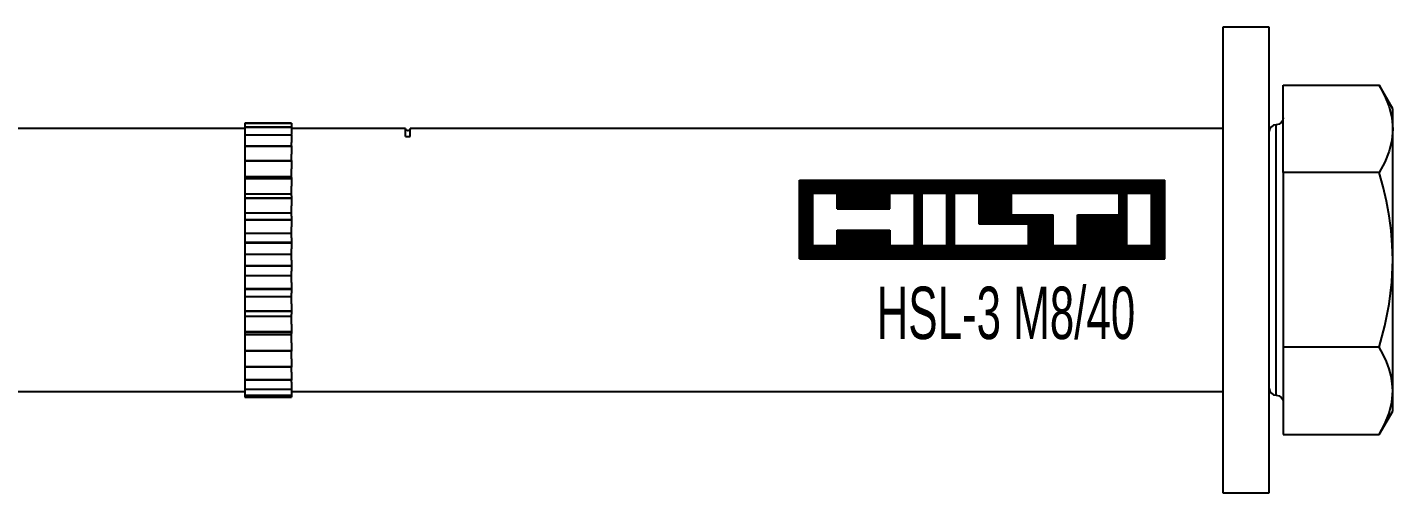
# Model space of a CAD drawing. Header units: millimetres. Extents: x 296 to 4896, y 152 to 3333.
# Drawn here: x 1587.9 to 1646.5, y 1831.4 to 1851.4 of the extents above; entities that cross this region are included whole.
import ezdxf
from ezdxf.enums import TextEntityAlignment as Align

# ---------------------------------------------------------------- set-up
doc = ezdxf.new("R2010")
doc.units = ezdxf.units.MM
doc.linetypes.add('DASHED', pattern=[0.25, 0.15625, -0.09375])
for name, color, linetype in [('1', 1, 'DASHED'), ('10', 1, 'Continuous'), ('3', 4, 'Continuous')]:
    doc.layers.add(name, color=color, linetype=linetype)
doc.styles.get("Standard").update_dxf_attribs({"font": 'arial.ttf'})

# ---------------------------------------------------------------- blocks, each defined once
blk = doc.blocks.new('HSL-3 M8-40')
at = {"layer": '1', "color": 3, "linetype": 'Continuous'}
for p, q in [((0, 10), (-2, 10)), ((-2, 10), (-2, -10)), ((0, -10), (0, 10)), ((-44, 5.88), (-42, 5.88)), ((-44, 5.877), (-44, 5.715)), ((-42, 5.877), (-44, 5.877)), ((-42, 5.877), (-42, 5.715)), ((-44, 5.65), (-56, 5.65)), ((-44, 5.715), (-42, 5.715)), ((-42, 5.705), (-44, 5.705)), ((-44, 5.705), (-44, 5.404)), ((-44, 5.384), (-42, 5.384)), ((-44, 5.368), (-44, 5.047)), ((-42, 5.368), (-44, 5.368)), ((-42, 5.705), (-42, 5.404)), ((-37.1, 5.65), (-42, 5.65)), ((-42, 5.368), (-42, 5.047)), ((-37.1, 5.309), (-37.1, 5.65)), ((-37.1, 5.309), (-36.9, 5.309)), ((-2, 5.65), (-36.9, 5.65)), ((-36.9, 5.309), (-36.9, 5.65)), ((-44, 5.047), (-44, 4.899)), ((-44, 4.899), (-42, 4.899)), ((-44, 4.877), (-44, 4.546)), ((-42, 4.877), (-44, 4.877)), ((-42, 4.899), (-42, 5.047)), ((-42, 4.877), (-42, 4.546)), ((-44, 4.546), (-44, 4.273)), ((-44, 4.273), (-42, 4.273)), ((-44, 4.246), (-44, 3.913)), ((-42, 4.246), (-44, 4.246)), ((-42, 4.273), (-42, 4.546)), ((-42, 4.246), (-42, 3.913)), ((-44, 3.913), (-44, 3.546)), ((-42, 3.568), (-44, 3.568)), ((-44, 3.546), (-44, 3.524)), ((-44, 3.524), (-42, 3.524)), ((-42, 3.546), (-42, 3.913)), ((-42, 3.546), (-42, 3.524)), ((-44, 3.492), (-44, 3.168)), ((-42, 3.492), (-44, 3.492)), ((-44, 3.168), (-44, 2.751)), ((-42, 3.492), (-42, 3.168)), ((-42, 2.751), (-42, 3.168)), ((-42, 2.831), (-44, 2.831)), ((-44, 2.751), (-44, 2.674)), ((-44, 2.674), (-42, 2.674)), ((-44, 2.638), (-44, 2.332)), ((-42, 2.638), (-44, 2.638)), ((-42, 2.751), (-42, 2.674)), ((-42, 2.638), (-42, 2.332)), ((-44, 2.332), (-44, 1.878)), ((-42, 2.013), (-44, 2.013)), ((-44, 1.878), (-44, 1.747)), ((-42, 1.878), (-42, 2.332)), ((-42, 1.878), (-42, 1.747)), ((-44, 1.747), (-42, 1.747)), ((-42, 1.709), (-44, 1.709)), ((-44, 1.709), (-44, 1.428)), ((-44, 1.428), (-44, 0.95)), ((-42, 1.709), (-42, 1.428)), ((-42, 0.95), (-42, 1.428)), ((-42, 1.138), (-44, 1.138)), ((-44, 0.95), (-44, 0.769)), ((-44, 0.769), (-42, 0.769)), ((-44, 0.73), (-44, 0.484)), ((-42, 0.73), (-44, 0.73)), ((-42, 0.95), (-42, 0.769)), ((-42, 0.73), (-42, 0.484)), ((-44, 0.484), (-44, -0.005)), ((-42, 0.229), (-44, 0.229)), ((-42, -0.005), (-42, 0.484)), ((-44, -0.005), (-44, -0.23)), ((-44, -0.23), (-42, -0.23)), ((-42, -0.27), (-44, -0.27)), ((-44, -0.27), (-44, -0.474)), ((-44, -0.474), (-44, -0.96)), ((-42, -0.005), (-42, -0.23)), ((-42, -0.27), (-42, -0.474)), ((-42, -0.96), (-42, -0.474)), ((-42, -0.686), (-44, -0.686)), ((-44, -0.96), (-44, -1.223)), ((-42, -0.96), (-42, -1.223)), ((-44, -1.223), (-42, -1.223)), ((-44, -1.263), (-44, -1.419)), ((-42, -1.263), (-44, -1.263)), ((-44, -1.419), (-44, -1.887)), ((-42, -1.581), (-44, -1.581)), ((-42, -1.263), (-42, -1.419)), ((-42, -1.887), (-42, -1.419)), ((-44, -1.887), (-44, -2.181)), ((-44, -2.181), (-42, -2.181)), ((-42, -2.218), (-44, -2.218)), ((-44, -2.218), (-44, -2.323)), ((-44, -2.323), (-44, -2.76)), ((-42, -1.887), (-42, -2.181)), ((-42, -2.218), (-42, -2.323)), ((-42, -2.76), (-42, -2.323)), ((-42, -2.431), (-44, -2.431)), ((-44, -2.76), (-44, -3.076)), ((-42, -2.76), (-42, -3.076)), ((-44, -3.076), (-42, -3.076)), ((-44, -3.11), (-44, -3.16)), ((-42, -3.11), (-44, -3.11)), ((-44, -3.16), (-44, -3.553)), ((-42, -3.211), (-44, -3.211)), ((-42, -3.11), (-42, -3.16)), ((-42, -3.553), (-42, -3.16)), ((-44, -3.553), (-44, -3.883)), ((-44, -3.883), (-42, -3.883)), ((-44, -3.906), (-44, -4.245)), ((-42, -3.913), (-44, -3.913)), ((-42, -3.553), (-42, -3.883)), ((-42, -4.245), (-42, -3.906)), ((-44, -4.245), (-44, -4.578)), ((-44, -4.578), (-42, -4.578)), ((-42, -4.603), (-44, -4.603)), ((-44, -4.603), (-44, -4.814)), ((-42, -4.245), (-42, -4.578)), ((-42, -4.814), (-42, -4.603)), ((-44, -4.814), (-44, -5.141)), ((-44, -5.141), (-42, -5.141)), ((-42, -5.161), (-44, -5.161)), ((-44, -5.244), (-44, -5.556)), ((-42, -4.814), (-42, -5.141)), ((-42, -5.244), (-42, -5.556)), ((-56, -5.65), (-44, -5.65)), ((-44, -5.556), (-42, -5.556)), ((-42, -5.57), (-44, -5.57)), ((-44, -5.57), (-44, -5.812)), ((-44, -5.812), (-42, -5.812)), ((-44, -5.818), (-44, -5.9)), ((-42, -5.818), (-44, -5.818)), ((-42, -5.57), (-42, -5.812)), ((-42, -5.65), (-2, -5.65)), ((-42, -5.818), (-42, -5.9)), ((-42, -5.9), (-44, -5.9)), ((-44, -5.9), (-42, -5.9)), ((-2, -10), (0, -10))]:
    blk.add_line(p, q, dxfattribs=at)
at = {"layer": '1', "color": 30, "linetype": 'Continuous'}
for p, q in [((0.6, 3.753), (0.6, 7.506)), ((0.6, 7.506), (4.719, 7.506)), ((5.3, 6.5), (4.719, 7.506)), ((5.3, 5.629), (5.3, 6.5)), ((5.3, 0), (5.3, 5.629)), ((0.6, 3.753), (0.6, -3.753)), ((4.719, 3.753), (0.6, 3.753)), ((5.3, -5.629), (5.3, 0)), ((4.719, -3.753), (0.6, -3.753)), ((0.6, -3.753), (0.6, -7.506)), ((5.3, -6.5), (5.3, -5.629)), ((4.719, -7.506), (5.3, -6.5)), ((0.6, -7.506), (4.719, -7.506))]:
    blk.add_line(p, q, dxfattribs=at)
at = {"layer": '1', "color": 1, "linetype": 'Continuous'}
for p, q in [((0.3, 0), (0.3, 5.815)), ((0.3, -5.815), (0.3, 0))]:
    blk.add_line(p, q, dxfattribs=at)
at = {"layer": '1', "color": 30, "linetype": 'Continuous'}
for points in [[(4.719, 7.506, 0), (4.96, 7.043, 0), (5.144, 6.575, 0), (5.26, 6.104, 0), (5.3, 5.629, 0)], [(5.3, 5.629, 0), (5.259, 5.151, 0), (5.142, 4.677, 0), (4.958, 4.211, 0), (4.719, 3.753, 0)], [(5.3, 0, 0), (5.282, 0.637, 0), (5.229, 1.271, 0), (5.143, 1.898, 0), (5.028, 2.521, 0), (4.885, 3.139, 0), (4.719, 3.753, 0)], [(4.719, -3.753, 0), (4.96, -2.828, 0), (5.144, -1.896, 0), (5.26, -0.953, 0), (5.3, 0, 0)], [(5.3, -5.629, 0), (5.282, -5.31, 0), (5.229, -4.994, 0), (5.143, -4.68, 0), (5.028, -4.369, 0), (4.885, -4.06, 0), (4.719, -3.753, 0)], [(4.719, -7.506, 0), (4.96, -7.043, 0), (5.144, -6.577, 0), (5.26, -6.106, 0), (5.3, -5.629, 0)]]:
    blk.add_polyline3d(points, dxfattribs=at)
at = {"layer": '1', "color": 3, "linetype": 'Continuous'}
for points in [[(-44, 5.88, 0), (-44, 5.879, 0), (-44, 5.877, 0)], [(-42, 5.88, 0), (-42, 5.879, 0), (-42, 5.877, 0)], [(-44, 5.715, 0), (-44, 5.71, 0), (-44, 5.705, 0)], [(-44, 5.404, 0), (-44, 5.394, 0), (-44, 5.384, 0)], [(-44, 5.384, 0), (-44, 5.376, 0), (-44, 5.368, 0)], [(-42, 5.715, 0), (-42, 5.71, 0), (-42, 5.705, 0)], [(-42, 5.384, 0), (-42, 5.394, 0), (-42, 5.404, 0)], [(-42, 5.384, 0), (-42, 5.376, 0), (-42, 5.368, 0)], [(-44, 4.899, 0), (-44, 4.888, 0), (-44, 4.877, 0)], [(-42, 4.899, 0), (-42, 4.888, 0), (-42, 4.877, 0)], [(-44, 4.273, 0), (-44, 4.26, 0), (-44, 4.246, 0)], [(-42, 4.273, 0), (-42, 4.26, 0), (-42, 4.246, 0)], [(-44, 3.524, 0), (-44, 3.508, 0), (-44, 3.492, 0)], [(-42, 3.524, 0), (-42, 3.508, 0), (-42, 3.492, 0)], [(-44, 2.674, 0), (-44, 2.656, 0), (-44, 2.638, 0)], [(-42, 2.674, 0), (-42, 2.656, 0), (-42, 2.638, 0)], [(-44, 1.747, 0), (-44, 1.728, 0), (-44, 1.709, 0)], [(-42, 1.747, 0), (-42, 1.728, 0), (-42, 1.709, 0)], [(-44, 0.769, 0), (-44, 0.749, 0), (-44, 0.73, 0)], [(-42, 0.769, 0), (-42, 0.749, 0), (-42, 0.73, 0)], [(-44, -0.23, 0), (-44, -0.25, 0), (-44, -0.27, 0)], [(-42, -0.23, 0), (-42, -0.25, 0), (-42, -0.27, 0)], [(-44, -1.223, 0), (-44, -1.243, 0), (-44, -1.263, 0)], [(-42, -1.223, 0), (-42, -1.243, 0), (-42, -1.263, 0)], [(-44, -2.181, 0), (-44, -2.2, 0), (-44, -2.218, 0)], [(-42, -2.181, 0), (-42, -2.2, 0), (-42, -2.218, 0)], [(-44, -3.076, 0), (-44, -3.093, 0), (-44, -3.11, 0)], [(-42, -3.076, 0), (-42, -3.093, 0), (-42, -3.11, 0)], [(-44, -3.883, 0), (-44, -3.898, 0), (-44, -3.913, 0)], [(-42, -3.883, 0), (-42, -3.898, 0), (-42, -3.913, 0)], [(-44, -4.578, 0), (-44, -4.59, 0), (-44, -4.603, 0)], [(-42, -4.578, 0), (-42, -4.59, 0), (-42, -4.603, 0)], [(-44, -5.141, 0), (-44, -5.151, 0), (-44, -5.161, 0)], [(-44, -5.161, 0), (-44, -5.203, 0), (-44, -5.244, 0)], [(-42, -5.141, 0), (-42, -5.151, 0), (-42, -5.161, 0)], [(-42, -5.244, 0), (-42, -5.203, 0), (-42, -5.161, 0)], [(-44, -5.556, 0), (-44, -5.563, 0), (-44, -5.57, 0)], [(-44, -5.812, 0), (-44, -5.815, 0), (-44, -5.818, 0)], [(-42, -5.556, 0), (-42, -5.563, 0), (-42, -5.57, 0)], [(-42, -5.812, 0), (-42, -5.815, 0), (-42, -5.818, 0)]]:
    blk.add_polyline3d(points, dxfattribs=at)
at = {"layer": '1', "color": 30, "linetype": 'Continuous', "extrusion": (0, 0, -1)}
for centre, start, end in [((-0.3, 6.115), 180, 270), ((-0.3, -6.115), 90, 180)]:
    blk.add_arc(centre, 0.3, start, end, dxfattribs=at)
at = {"layer": '1', "color": 3, "linetype": 'Continuous', "extrusion": (0, 0, -1)}
blk.add_arc((37, 5.65), 0.1, 180, 0, dxfattribs=at)
at = {"layer": '1', "color": 30, "linetype": 'Continuous'}
for centre, start, end in [((0.3, 5.515), 90, 180), ((0.3, -5.515), 180, 270)]:
    blk.add_arc(centre, 0.3, start, end, dxfattribs=at)
at = {"layer": '10'}
for p, q in [((-20.177, 0.054), (-20.177, 3.429)), ((-20.177, 3.429), (-4.493, 3.429)), ((-20.146, 3.429), (-20.146, 0.054)), ((-20.09, 0.054), (-20.09, 3.429)), ((-20.034, 3.429), (-20.034, 0.054)), ((-19.977, 0.054), (-19.977, 3.429)), ((-19.921, 3.429), (-19.921, 0.054)), ((-19.865, 0.054), (-19.865, 3.429)), ((-19.809, 3.429), (-19.809, 0.054)), ((-19.752, 0.054), (-19.752, 3.429)), ((-19.696, 3.429), (-19.696, 0.054)), ((-19.64, 0.054), (-19.64, 3.429)), ((-19.584, 3.429), (-19.584, 2.866)), ((-19.527, 2.866), (-19.527, 3.429)), ((-19.471, 3.429), (-19.471, 2.866)), ((-19.415, 2.866), (-19.415, 3.429)), ((-19.359, 3.429), (-19.359, 2.866)), ((-19.302, 2.866), (-19.302, 3.429)), ((-19.246, 3.429), (-19.246, 2.866)), ((-19.19, 2.866), (-19.19, 3.429)), ((-19.134, 3.429), (-19.134, 2.866)), ((-19.077, 2.866), (-19.077, 3.429)), ((-19.021, 3.429), (-19.021, 2.866)), ((-18.965, 2.866), (-18.965, 3.429)), ((-18.909, 3.429), (-18.909, 2.866)), ((-18.852, 2.866), (-18.852, 3.429)), ((-18.796, 3.429), (-18.796, 2.866)), ((-18.74, 2.866), (-18.74, 3.429)), ((-18.684, 3.429), (-18.684, 2.866)), ((-18.627, 2.866), (-18.627, 3.429)), ((-18.571, 3.429), (-18.571, 2.866)), ((-18.515, 2.205), (-18.515, 3.429)), ((-18.459, 3.429), (-18.459, 2.205)), ((-18.402, 2.205), (-18.402, 3.429)), ((-18.346, 3.429), (-18.346, 2.205)), ((-18.29, 2.205), (-18.29, 3.429)), ((-18.234, 3.429), (-18.234, 2.205)), ((-18.177, 2.205), (-18.177, 3.429)), ((-18.121, 3.429), (-18.121, 2.205)), ((-18.065, 2.205), (-18.065, 3.429)), ((-18.009, 3.429), (-18.009, 2.205)), ((-17.952, 2.205), (-17.952, 3.429)), ((-17.896, 3.429), (-17.896, 2.205)), ((-17.84, 2.205), (-17.84, 3.429)), ((-17.784, 3.429), (-17.784, 2.205)), ((-17.727, 2.205), (-17.727, 3.429)), ((-17.671, 3.429), (-17.671, 2.205)), ((-17.615, 2.205), (-17.615, 3.429)), ((-17.559, 3.429), (-17.559, 2.205)), ((-17.502, 2.205), (-17.502, 3.429)), ((-17.446, 3.429), (-17.446, 2.205)), ((-17.39, 2.205), (-17.39, 3.429)), ((-17.334, 3.429), (-17.334, 2.205)), ((-17.277, 2.205), (-17.277, 3.429)), ((-17.221, 3.429), (-17.221, 2.205)), ((-17.165, 2.205), (-17.165, 3.429)), ((-17.109, 3.429), (-17.109, 2.205)), ((-17.052, 2.205), (-17.052, 3.429)), ((-16.996, 3.429), (-16.996, 2.205)), ((-16.94, 2.205), (-16.94, 3.429)), ((-16.884, 3.429), (-16.884, 2.205)), ((-16.827, 2.205), (-16.827, 3.429)), ((-16.771, 3.429), (-16.771, 2.205)), ((-16.715, 2.205), (-16.715, 3.429)), ((-16.659, 3.429), (-16.659, 2.205)), ((-16.602, 2.205), (-16.602, 3.429)), ((-16.546, 3.429), (-16.546, 2.205)), ((-16.49, 2.205), (-16.49, 3.429)), ((-16.434, 3.429), (-16.434, 2.205)), ((-16.377, 2.205), (-16.377, 3.429)), ((-16.321, 3.429), (-16.321, 2.205)), ((-16.265, 2.866), (-16.265, 3.429)), ((-16.209, 3.429), (-16.209, 2.866)), ((-16.152, 2.866), (-16.152, 3.429)), ((-16.096, 3.429), (-16.096, 2.866)), ((-16.04, 2.866), (-16.04, 3.429)), ((-15.984, 3.429), (-15.984, 2.866)), ((-15.927, 2.866), (-15.927, 3.429)), ((-15.871, 3.429), (-15.871, 2.866)), ((-15.815, 2.866), (-15.815, 3.429)), ((-15.759, 3.429), (-15.759, 2.866)), ((-15.702, 2.866), (-15.702, 3.429)), ((-15.646, 3.429), (-15.646, 2.866)), ((-15.59, 2.866), (-15.59, 3.429)), ((-15.534, 3.429), (-15.534, 2.866)), ((-15.477, 2.866), (-15.477, 3.429)), ((-15.421, 3.429), (-15.421, 2.866)), ((-15.365, 2.866), (-15.365, 3.429)), ((-15.309, 3.429), (-15.309, 2.866)), ((-15.252, 2.866), (-15.252, 3.429)), ((-15.196, 3.429), (-15.196, 0.054)), ((-15.14, 0.054), (-15.14, 3.429)), ((-15.084, 3.429), (-15.084, 0.054)), ((-15.027, 0.054), (-15.027, 3.429)), ((-14.971, 3.429), (-14.971, 0.054)), ((-14.915, 2.866), (-14.915, 3.429)), ((-14.859, 3.429), (-14.859, 2.866)), ((-14.802, 2.866), (-14.802, 3.429)), ((-14.746, 3.429), (-14.746, 2.866)), ((-14.69, 2.866), (-14.69, 3.429)), ((-14.634, 3.429), (-14.634, 2.866)), ((-14.577, 2.866), (-14.577, 3.429)), ((-14.521, 3.429), (-14.521, 2.866)), ((-14.465, 2.866), (-14.465, 3.429)), ((-14.409, 3.429), (-14.409, 2.866)), ((-14.352, 2.866), (-14.352, 3.429)), ((-14.296, 3.429), (-14.296, 2.866)), ((-14.24, 2.866), (-14.24, 3.429)), ((-14.184, 3.429), (-14.184, 2.866)), ((-14.127, 2.866), (-14.127, 3.429)), ((-14.071, 3.429), (-14.071, 2.866)), ((-14.015, 2.866), (-14.015, 3.429)), ((-13.959, 3.429), (-13.959, 2.866)), ((-13.902, 2.866), (-13.902, 3.429)), ((-13.846, 3.429), (-13.846, 0.054)), ((-13.79, 0.054), (-13.79, 3.429)), ((-13.734, 3.429), (-13.734, 0.054)), ((-13.677, 0.054), (-13.677, 3.429)), ((-13.621, 3.429), (-13.621, 0.054)), ((-13.565, 0.054), (-13.565, 3.429)), ((-13.509, 3.429), (-13.509, 2.866)), ((-13.452, 2.866), (-13.452, 3.429)), ((-13.396, 3.429), (-13.396, 2.866)), ((-13.34, 2.866), (-13.34, 3.429)), ((-13.284, 3.429), (-13.284, 2.866)), ((-13.227, 2.866), (-13.227, 3.429)), ((-13.171, 3.429), (-13.171, 2.866)), ((-13.115, 2.866), (-13.115, 3.429)), ((-13.059, 3.429), (-13.059, 2.866)), ((-13.002, 2.866), (-13.002, 3.429)), ((-12.946, 3.429), (-12.946, 2.866)), ((-12.89, 2.866), (-12.89, 3.429)), ((-12.834, 3.429), (-12.834, 2.866)), ((-12.777, 2.866), (-12.777, 3.429)), ((-12.721, 3.429), (-12.721, 2.866)), ((-12.665, 2.866), (-12.665, 3.429)), ((-12.609, 3.429), (-12.609, 2.866)), ((-12.552, 2.866), (-12.552, 3.429)), ((-12.496, 3.429), (-12.496, 2.866)), ((-12.44, 1.543), (-12.44, 3.429)), ((-12.384, 3.429), (-12.384, 1.543)), ((-12.327, 1.543), (-12.327, 3.429)), ((-12.271, 3.429), (-12.271, 1.543)), ((-12.215, 1.543), (-12.215, 3.429)), ((-12.159, 3.429), (-12.159, 1.543)), ((-12.102, 1.543), (-12.102, 3.429)), ((-12.046, 3.429), (-12.046, 1.543)), ((-11.99, 1.543), (-11.99, 3.429)), ((-11.934, 3.429), (-11.934, 1.543)), ((-11.877, 1.543), (-11.877, 3.429)), ((-11.821, 3.429), (-11.821, 1.543)), ((-11.765, 1.543), (-11.765, 3.429)), ((-11.709, 3.429), (-11.709, 1.543)), ((-11.652, 1.543), (-11.652, 3.429)), ((-11.596, 3.429), (-11.596, 1.543)), ((-11.54, 1.543), (-11.54, 3.429)), ((-11.484, 3.429), (-11.484, 1.543)), ((-11.427, 1.543), (-11.427, 3.429)), ((-11.371, 3.429), (-11.371, 1.543)), ((-11.315, 1.543), (-11.315, 3.429)), ((-11.259, 3.429), (-11.259, 1.543)), ((-11.202, 1.543), (-11.202, 3.429)), ((-11.146, 3.429), (-11.146, 1.543)), ((-11.09, 1.543), (-11.09, 3.429)), ((-11.034, 3.429), (-11.034, 2.866)), ((-10.977, 2.866), (-10.977, 3.429)), ((-10.921, 3.429), (-10.921, 2.866)), ((-10.865, 2.866), (-10.865, 3.429)), ((-10.809, 3.429), (-10.809, 2.866)), ((-10.752, 2.866), (-10.752, 3.429)), ((-10.696, 3.429), (-10.696, 2.866)), ((-10.64, 2.866), (-10.64, 3.429)), ((-10.584, 3.429), (-10.584, 2.866)), ((-10.527, 2.866), (-10.527, 3.429)), ((-10.471, 3.429), (-10.471, 2.866)), ((-10.415, 2.866), (-10.415, 3.429)), ((-10.359, 3.429), (-10.359, 2.866)), ((-10.302, 2.866), (-10.302, 3.429)), ((-10.246, 3.429), (-10.246, 2.866)), ((-10.19, 2.866), (-10.19, 3.429)), ((-10.134, 3.429), (-10.134, 2.866)), ((-10.077, 2.866), (-10.077, 3.429)), ((-10.021, 3.429), (-10.021, 2.866)), ((-9.965, 2.866), (-9.965, 3.429)), ((-9.909, 3.429), (-9.909, 2.866)), ((-9.852, 2.866), (-9.852, 3.429)), ((-9.796, 3.429), (-9.796, 2.866)), ((-9.74, 2.866), (-9.74, 3.429)), ((-9.684, 3.429), (-9.684, 2.866)), ((-9.627, 2.866), (-9.627, 3.429)), ((-9.571, 3.429), (-9.571, 2.866)), ((-9.515, 2.866), (-9.515, 3.429)), ((-9.459, 3.429), (-9.459, 2.866)), ((-9.402, 2.866), (-9.402, 3.429)), ((-9.346, 3.429), (-9.346, 2.866)), ((-9.29, 2.866), (-9.29, 3.429)), ((-9.234, 3.429), (-9.234, 2.866)), ((-9.177, 2.866), (-9.177, 3.429)), ((-9.121, 3.429), (-9.121, 2.866)), ((-9.065, 2.866), (-9.065, 3.429)), ((-9.009, 3.429), (-9.009, 2.866)), ((-8.952, 2.866), (-8.952, 3.429)), ((-8.896, 3.429), (-8.896, 2.866)), ((-8.84, 2.866), (-8.84, 3.429)), ((-8.784, 3.429), (-8.784, 2.866)), ((-8.727, 2.866), (-8.727, 3.429)), ((-8.671, 3.429), (-8.671, 2.866)), ((-8.615, 2.866), (-8.615, 3.429)), ((-8.559, 3.429), (-8.559, 2.866)), ((-8.502, 2.866), (-8.502, 3.429)), ((-8.446, 3.429), (-8.446, 2.866)), ((-8.39, 2.866), (-8.39, 3.429)), ((-8.334, 3.429), (-8.334, 2.866)), ((-8.277, 2.866), (-8.277, 3.429)), ((-8.221, 3.429), (-8.221, 2.866)), ((-8.165, 2.866), (-8.165, 3.429)), ((-8.109, 3.429), (-8.109, 2.866)), ((-8.052, 2.866), (-8.052, 3.429)), ((-7.996, 3.429), (-7.996, 2.866)), ((-7.94, 2.866), (-7.94, 3.429)), ((-7.884, 3.429), (-7.884, 2.866)), ((-7.827, 2.866), (-7.827, 3.429)), ((-7.771, 3.429), (-7.771, 2.866)), ((-7.715, 2.866), (-7.715, 3.429)), ((-7.659, 3.429), (-7.659, 2.866)), ((-7.602, 2.866), (-7.602, 3.429)), ((-7.546, 3.429), (-7.546, 2.866)), ((-7.49, 2.866), (-7.49, 3.429)), ((-7.434, 3.429), (-7.434, 2.866)), ((-7.377, 2.866), (-7.377, 3.429)), ((-7.321, 3.429), (-7.321, 2.866)), ((-7.265, 2.866), (-7.265, 3.429)), ((-7.209, 3.429), (-7.209, 2.866)), ((-7.152, 2.866), (-7.152, 3.429)), ((-7.096, 3.429), (-7.096, 2.866)), ((-7.04, 2.866), (-7.04, 3.429)), ((-6.984, 3.429), (-6.984, 2.866)), ((-6.927, 2.866), (-6.927, 3.429)), ((-6.871, 3.429), (-6.871, 2.866)), ((-6.815, 2.866), (-6.815, 3.429)), ((-6.759, 3.429), (-6.759, 2.866)), ((-6.702, 2.866), (-6.702, 3.429)), ((-6.646, 3.429), (-6.646, 2.866)), ((-6.59, 2.866), (-6.59, 3.429)), ((-6.534, 3.429), (-6.534, 2.866)), ((-6.477, 2.866), (-6.477, 3.429)), ((-6.421, 3.429), (-6.421, 0.054)), ((-6.365, 0.054), (-6.365, 3.429)), ((-6.309, 3.429), (-6.309, 0.054)), ((-6.252, 0.054), (-6.252, 3.429)), ((-6.196, 3.429), (-6.196, 0.054)), ((-6.14, 0.054), (-6.14, 3.429)), ((-6.084, 3.429), (-6.084, 2.866)), ((-6.027, 2.866), (-6.027, 3.429)), ((-5.971, 3.429), (-5.971, 2.866)), ((-5.915, 2.866), (-5.915, 3.429)), ((-5.859, 3.429), (-5.859, 2.866)), ((-5.802, 2.866), (-5.802, 3.429)), ((-5.746, 3.429), (-5.746, 2.866)), ((-5.69, 2.866), (-5.69, 3.429)), ((-5.634, 3.429), (-5.634, 2.866)), ((-5.577, 2.866), (-5.577, 3.429)), ((-5.521, 3.429), (-5.521, 2.866)), ((-5.465, 2.866), (-5.465, 3.429)), ((-5.409, 3.429), (-5.409, 2.866)), ((-5.352, 2.866), (-5.352, 3.429)), ((-5.296, 3.429), (-5.296, 2.866)), ((-5.24, 2.866), (-5.24, 3.429)), ((-5.184, 3.429), (-5.184, 2.866)), ((-5.127, 2.866), (-5.127, 3.429)), ((-5.071, 3.429), (-5.071, 2.866)), ((-5.015, 0.054), (-5.015, 3.429)), ((-4.959, 3.429), (-4.959, 0.054)), ((-4.902, 0.054), (-4.902, 3.429)), ((-4.846, 3.429), (-4.846, 0.054)), ((-4.79, 0.054), (-4.79, 3.429)), ((-4.734, 3.429), (-4.734, 0.054)), ((-4.677, 0.054), (-4.677, 3.429)), ((-4.621, 3.429), (-4.621, 0.054)), ((-4.565, 0.054), (-4.565, 3.429)), ((-4.509, 3.429), (-4.509, 0.054)), ((-4.493, 0.054), (-4.493, 3.429)), ((-19.614, 0.616), (-19.614, 2.866)), ((-19.614, 2.866), (-18.556, 2.866)), ((-18.556, 2.205), (-18.556, 2.866)), ((-16.306, 2.866), (-15.247, 2.866)), ((-16.306, 2.205), (-16.306, 2.866)), ((-15.247, 0.616), (-15.247, 2.866)), ((-14.916, 2.866), (-13.857, 2.866)), ((-14.916, 0.616), (-14.916, 2.866)), ((-13.857, 0.616), (-13.857, 2.866)), ((-13.526, 2.866), (-12.467, 2.866)), ((-13.526, 0.616), (-13.526, 2.866)), ((-12.467, 1.543), (-12.467, 2.866)), ((-11.078, 2.866), (-6.445, 2.866)), ((-11.078, 1.94), (-11.078, 2.866)), ((-6.445, 1.94), (-6.445, 2.866)), ((-6.114, 2.866), (-5.056, 2.866)), ((-6.114, 0.616), (-6.114, 2.866)), ((-5.056, 0.616), (-5.056, 2.866)), ((-18.556, 2.205), (-16.306, 2.205)), ((-11.078, 1.94), (-9.291, 1.94)), ((-11.034, 1.94), (-11.034, 1.543)), ((-10.977, 1.543), (-10.977, 1.94)), ((-10.921, 1.94), (-10.921, 1.543)), ((-10.865, 1.543), (-10.865, 1.94)), ((-10.809, 1.94), (-10.809, 1.543)), ((-10.752, 1.543), (-10.752, 1.94)), ((-10.696, 1.94), (-10.696, 1.543)), ((-10.64, 1.543), (-10.64, 1.94)), ((-10.584, 1.94), (-10.584, 1.543)), ((-10.527, 1.543), (-10.527, 1.94)), ((-10.471, 1.94), (-10.471, 1.543)), ((-10.415, 1.543), (-10.415, 1.94)), ((-10.359, 1.94), (-10.359, 1.543)), ((-10.302, 0.054), (-10.302, 1.94)), ((-10.246, 1.94), (-10.246, 0.054)), ((-10.19, 0.054), (-10.19, 1.94)), ((-10.134, 1.94), (-10.134, 0.054)), ((-10.077, 0.054), (-10.077, 1.94)), ((-10.021, 1.94), (-10.021, 0.054)), ((-9.965, 0.054), (-9.965, 1.94)), ((-9.909, 1.94), (-9.909, 0.054)), ((-9.852, 0.054), (-9.852, 1.94)), ((-9.796, 1.94), (-9.796, 0.054)), ((-9.74, 0.054), (-9.74, 1.94)), ((-9.684, 1.94), (-9.684, 0.054)), ((-9.627, 0.054), (-9.627, 1.94)), ((-9.571, 1.94), (-9.571, 0.054)), ((-9.515, 0.054), (-9.515, 1.94)), ((-9.459, 1.94), (-9.459, 0.054)), ((-9.402, 0.054), (-9.402, 1.94)), ((-9.346, 1.94), (-9.346, 0.054)), ((-9.291, 0.616), (-9.291, 1.94)), ((-8.232, 0.616), (-8.232, 1.94)), ((-8.232, 1.94), (-6.445, 1.94)), ((-8.221, 1.94), (-8.221, 0.054)), ((-8.165, 0.054), (-8.165, 1.94)), ((-8.109, 1.94), (-8.109, 0.054)), ((-8.052, 0.054), (-8.052, 1.94)), ((-7.996, 1.94), (-7.996, 0.054)), ((-7.94, 0.054), (-7.94, 1.94)), ((-7.884, 1.94), (-7.884, 0.054)), ((-7.827, 0.054), (-7.827, 1.94)), ((-7.771, 1.94), (-7.771, 0.054)), ((-7.715, 0.054), (-7.715, 1.94)), ((-7.659, 1.94), (-7.659, 0.054)), ((-7.602, 0.054), (-7.602, 1.94)), ((-7.546, 1.94), (-7.546, 0.054)), ((-7.49, 0.054), (-7.49, 1.94)), ((-7.434, 1.94), (-7.434, 0.054)), ((-7.377, 0.054), (-7.377, 1.94)), ((-7.321, 1.94), (-7.321, 0.054)), ((-7.265, 0.054), (-7.265, 1.94)), ((-7.209, 1.94), (-7.209, 0.054)), ((-7.152, 0.054), (-7.152, 1.94)), ((-7.096, 1.94), (-7.096, 0.054)), ((-7.04, 0.054), (-7.04, 1.94)), ((-6.984, 1.94), (-6.984, 0.054)), ((-6.927, 0.054), (-6.927, 1.94)), ((-6.871, 1.94), (-6.871, 0.054)), ((-6.815, 0.054), (-6.815, 1.94)), ((-6.759, 1.94), (-6.759, 0.054)), ((-6.702, 0.054), (-6.702, 1.94)), ((-6.646, 1.94), (-6.646, 0.054)), ((-6.59, 0.054), (-6.59, 1.94)), ((-6.534, 1.94), (-6.534, 0.054)), ((-6.477, 0.054), (-6.477, 1.94)), ((-18.556, 0.616), (-18.556, 1.278)), ((-18.556, 1.278), (-16.306, 1.278)), ((-18.515, 0.054), (-18.515, 1.278)), ((-18.459, 1.278), (-18.459, 0.054)), ((-18.402, 0.054), (-18.402, 1.278)), ((-18.346, 1.278), (-18.346, 0.054)), ((-18.29, 0.054), (-18.29, 1.278)), ((-18.234, 1.278), (-18.234, 0.054)), ((-18.177, 0.054), (-18.177, 1.278)), ((-18.121, 1.278), (-18.121, 0.054)), ((-18.065, 0.054), (-18.065, 1.278)), ((-18.009, 1.278), (-18.009, 0.054)), ((-17.952, 0.054), (-17.952, 1.278)), ((-17.896, 1.278), (-17.896, 0.054)), ((-17.84, 0.054), (-17.84, 1.278)), ((-17.784, 1.278), (-17.784, 0.054)), ((-17.727, 0.054), (-17.727, 1.278)), ((-17.671, 1.278), (-17.671, 0.054)), ((-17.615, 0.054), (-17.615, 1.278)), ((-17.559, 1.278), (-17.559, 0.054)), ((-17.502, 0.054), (-17.502, 1.278)), ((-17.446, 1.278), (-17.446, 0.054)), ((-17.39, 0.054), (-17.39, 1.278)), ((-17.334, 1.278), (-17.334, 0.054)), ((-17.277, 0.054), (-17.277, 1.278)), ((-17.221, 1.278), (-17.221, 0.054)), ((-17.165, 0.054), (-17.165, 1.278)), ((-17.109, 1.278), (-17.109, 0.054)), ((-17.052, 0.054), (-17.052, 1.278)), ((-16.996, 1.278), (-16.996, 0.054)), ((-16.94, 0.054), (-16.94, 1.278)), ((-16.884, 1.278), (-16.884, 0.054)), ((-16.827, 0.054), (-16.827, 1.278)), ((-16.771, 1.278), (-16.771, 0.054)), ((-16.715, 0.054), (-16.715, 1.278)), ((-16.659, 1.278), (-16.659, 0.054)), ((-16.602, 0.054), (-16.602, 1.278)), ((-16.546, 1.278), (-16.546, 0.054)), ((-16.49, 0.054), (-16.49, 1.278)), ((-16.434, 1.278), (-16.434, 0.054)), ((-16.377, 0.054), (-16.377, 1.278)), ((-16.321, 1.278), (-16.321, 0.054)), ((-16.306, 1.278), (-16.306, 0.616)), ((-10.35, 1.543), (-12.467, 1.543)), ((-10.35, 0.616), (-10.35, 1.543)), ((-19.614, 0.616), (-18.556, 0.616)), ((-19.584, 0.616), (-19.584, 0.054)), ((-19.527, 0.054), (-19.527, 0.616)), ((-19.471, 0.616), (-19.471, 0.054)), ((-19.415, 0.054), (-19.415, 0.616)), ((-19.359, 0.616), (-19.359, 0.054)), ((-19.302, 0.054), (-19.302, 0.616)), ((-19.246, 0.616), (-19.246, 0.054)), ((-19.19, 0.054), (-19.19, 0.616)), ((-19.134, 0.616), (-19.134, 0.054)), ((-19.077, 0.054), (-19.077, 0.616)), ((-19.021, 0.616), (-19.021, 0.054)), ((-18.965, 0.054), (-18.965, 0.616)), ((-18.909, 0.616), (-18.909, 0.054)), ((-18.852, 0.054), (-18.852, 0.616)), ((-18.796, 0.616), (-18.796, 0.054)), ((-18.74, 0.054), (-18.74, 0.616)), ((-18.684, 0.616), (-18.684, 0.054)), ((-18.627, 0.054), (-18.627, 0.616)), ((-18.571, 0.616), (-18.571, 0.054)), ((-16.306, 0.616), (-15.247, 0.616)), ((-16.265, 0.054), (-16.265, 0.616)), ((-16.209, 0.616), (-16.209, 0.054)), ((-16.152, 0.054), (-16.152, 0.616)), ((-16.096, 0.616), (-16.096, 0.054)), ((-16.04, 0.054), (-16.04, 0.616)), ((-15.984, 0.616), (-15.984, 0.054)), ((-15.927, 0.054), (-15.927, 0.616)), ((-15.871, 0.616), (-15.871, 0.054)), ((-15.815, 0.054), (-15.815, 0.616)), ((-15.759, 0.616), (-15.759, 0.054)), ((-15.702, 0.054), (-15.702, 0.616)), ((-15.646, 0.616), (-15.646, 0.054)), ((-15.59, 0.054), (-15.59, 0.616)), ((-15.534, 0.616), (-15.534, 0.054)), ((-15.477, 0.054), (-15.477, 0.616)), ((-15.421, 0.616), (-15.421, 0.054)), ((-15.365, 0.054), (-15.365, 0.616)), ((-15.309, 0.616), (-15.309, 0.054)), ((-15.252, 0.054), (-15.252, 0.616)), ((-14.916, 0.616), (-13.857, 0.616)), ((-14.915, 0.054), (-14.915, 0.616)), ((-14.859, 0.616), (-14.859, 0.054)), ((-14.802, 0.054), (-14.802, 0.616)), ((-14.746, 0.616), (-14.746, 0.054)), ((-14.69, 0.054), (-14.69, 0.616)), ((-14.634, 0.616), (-14.634, 0.054)), ((-14.577, 0.054), (-14.577, 0.616)), ((-14.521, 0.616), (-14.521, 0.054)), ((-14.465, 0.054), (-14.465, 0.616)), ((-14.409, 0.616), (-14.409, 0.054)), ((-14.352, 0.054), (-14.352, 0.616)), ((-14.296, 0.616), (-14.296, 0.054)), ((-14.24, 0.054), (-14.24, 0.616)), ((-14.184, 0.616), (-14.184, 0.054)), ((-14.127, 0.054), (-14.127, 0.616)), ((-14.071, 0.616), (-14.071, 0.054)), ((-14.015, 0.054), (-14.015, 0.616)), ((-13.959, 0.616), (-13.959, 0.054)), ((-13.902, 0.054), (-13.902, 0.616)), ((-13.526, 0.616), (-10.35, 0.616)), ((-13.509, 0.616), (-13.509, 0.054)), ((-13.452, 0.054), (-13.452, 0.616)), ((-13.396, 0.616), (-13.396, 0.054)), ((-13.34, 0.054), (-13.34, 0.616)), ((-13.284, 0.616), (-13.284, 0.054)), ((-13.227, 0.054), (-13.227, 0.616)), ((-13.171, 0.616), (-13.171, 0.054)), ((-13.115, 0.054), (-13.115, 0.616)), ((-13.059, 0.616), (-13.059, 0.054)), ((-13.002, 0.054), (-13.002, 0.616)), ((-12.946, 0.616), (-12.946, 0.054)), ((-12.89, 0.054), (-12.89, 0.616)), ((-12.834, 0.616), (-12.834, 0.054)), ((-12.777, 0.054), (-12.777, 0.616)), ((-12.721, 0.616), (-12.721, 0.054)), ((-12.665, 0.054), (-12.665, 0.616)), ((-12.609, 0.616), (-12.609, 0.054)), ((-12.552, 0.054), (-12.552, 0.616)), ((-12.496, 0.616), (-12.496, 0.054)), ((-12.44, 0.054), (-12.44, 0.616)), ((-12.384, 0.616), (-12.384, 0.054)), ((-12.327, 0.054), (-12.327, 0.616)), ((-12.271, 0.616), (-12.271, 0.054)), ((-12.215, 0.054), (-12.215, 0.616)), ((-12.159, 0.616), (-12.159, 0.054)), ((-12.102, 0.054), (-12.102, 0.616)), ((-12.046, 0.616), (-12.046, 0.054)), ((-11.99, 0.054), (-11.99, 0.616)), ((-11.934, 0.616), (-11.934, 0.054)), ((-11.877, 0.054), (-11.877, 0.616)), ((-11.821, 0.616), (-11.821, 0.054)), ((-11.765, 0.054), (-11.765, 0.616)), ((-11.709, 0.616), (-11.709, 0.054)), ((-11.652, 0.054), (-11.652, 0.616)), ((-11.596, 0.616), (-11.596, 0.054)), ((-11.54, 0.054), (-11.54, 0.616)), ((-11.484, 0.616), (-11.484, 0.054)), ((-11.427, 0.054), (-11.427, 0.616)), ((-11.371, 0.616), (-11.371, 0.054)), ((-11.315, 0.054), (-11.315, 0.616)), ((-11.259, 0.616), (-11.259, 0.054)), ((-11.202, 0.054), (-11.202, 0.616)), ((-11.146, 0.616), (-11.146, 0.054)), ((-11.09, 0.054), (-11.09, 0.616)), ((-11.034, 0.616), (-11.034, 0.054)), ((-10.977, 0.054), (-10.977, 0.616)), ((-10.921, 0.616), (-10.921, 0.054)), ((-10.865, 0.054), (-10.865, 0.616)), ((-10.809, 0.616), (-10.809, 0.054)), ((-10.752, 0.054), (-10.752, 0.616)), ((-10.696, 0.616), (-10.696, 0.054)), ((-10.64, 0.054), (-10.64, 0.616)), ((-10.584, 0.616), (-10.584, 0.054)), ((-10.527, 0.054), (-10.527, 0.616)), ((-10.471, 0.616), (-10.471, 0.054)), ((-10.415, 0.054), (-10.415, 0.616)), ((-10.359, 0.616), (-10.359, 0.054)), ((-9.291, 0.616), (-8.232, 0.616)), ((-9.29, 0.054), (-9.29, 0.616)), ((-9.234, 0.616), (-9.234, 0.054)), ((-9.177, 0.054), (-9.177, 0.616)), ((-9.121, 0.616), (-9.121, 0.054)), ((-9.065, 0.054), (-9.065, 0.616)), ((-9.009, 0.616), (-9.009, 0.054)), ((-8.952, 0.054), (-8.952, 0.616)), ((-8.896, 0.616), (-8.896, 0.054)), ((-8.84, 0.054), (-8.84, 0.616)), ((-8.784, 0.616), (-8.784, 0.054)), ((-8.727, 0.054), (-8.727, 0.616)), ((-8.671, 0.616), (-8.671, 0.054)), ((-8.615, 0.054), (-8.615, 0.616)), ((-8.559, 0.616), (-8.559, 0.054)), ((-8.502, 0.054), (-8.502, 0.616)), ((-8.446, 0.616), (-8.446, 0.054)), ((-8.39, 0.054), (-8.39, 0.616)), ((-8.334, 0.616), (-8.334, 0.054)), ((-8.277, 0.054), (-8.277, 0.616)), ((-6.114, 0.616), (-5.056, 0.616)), ((-6.084, 0.616), (-6.084, 0.054)), ((-6.027, 0.054), (-6.027, 0.616)), ((-5.971, 0.616), (-5.971, 0.054)), ((-5.915, 0.054), (-5.915, 0.616)), ((-5.859, 0.616), (-5.859, 0.054)), ((-5.802, 0.054), (-5.802, 0.616)), ((-5.746, 0.616), (-5.746, 0.054)), ((-5.69, 0.054), (-5.69, 0.616)), ((-5.634, 0.616), (-5.634, 0.054)), ((-5.577, 0.054), (-5.577, 0.616)), ((-5.521, 0.616), (-5.521, 0.054)), ((-5.465, 0.054), (-5.465, 0.616)), ((-5.409, 0.616), (-5.409, 0.054)), ((-5.352, 0.054), (-5.352, 0.616)), ((-5.296, 0.616), (-5.296, 0.054)), ((-5.24, 0.054), (-5.24, 0.616)), ((-5.184, 0.616), (-5.184, 0.054)), ((-5.127, 0.054), (-5.127, 0.616)), ((-5.071, 0.616), (-5.071, 0.054)), ((-20.177, 0.054), (-4.493, 0.054))]:
    blk.add_line(p, q, dxfattribs=at)
at = {"layer": '3', "width": 0.6}
blk.add_text('HSL-3 M8/40', height=2.25, dxfattribs=at).set_placement((-11.314, -3.397), align=Align.CENTER)

msp = doc.modelspace()

# ---------------------------------------------------------------- block references
msp.add_blockref('HSL-3 M8-40', (1641.242, 1841.441))

doc.saveas('drawing.dxf')
